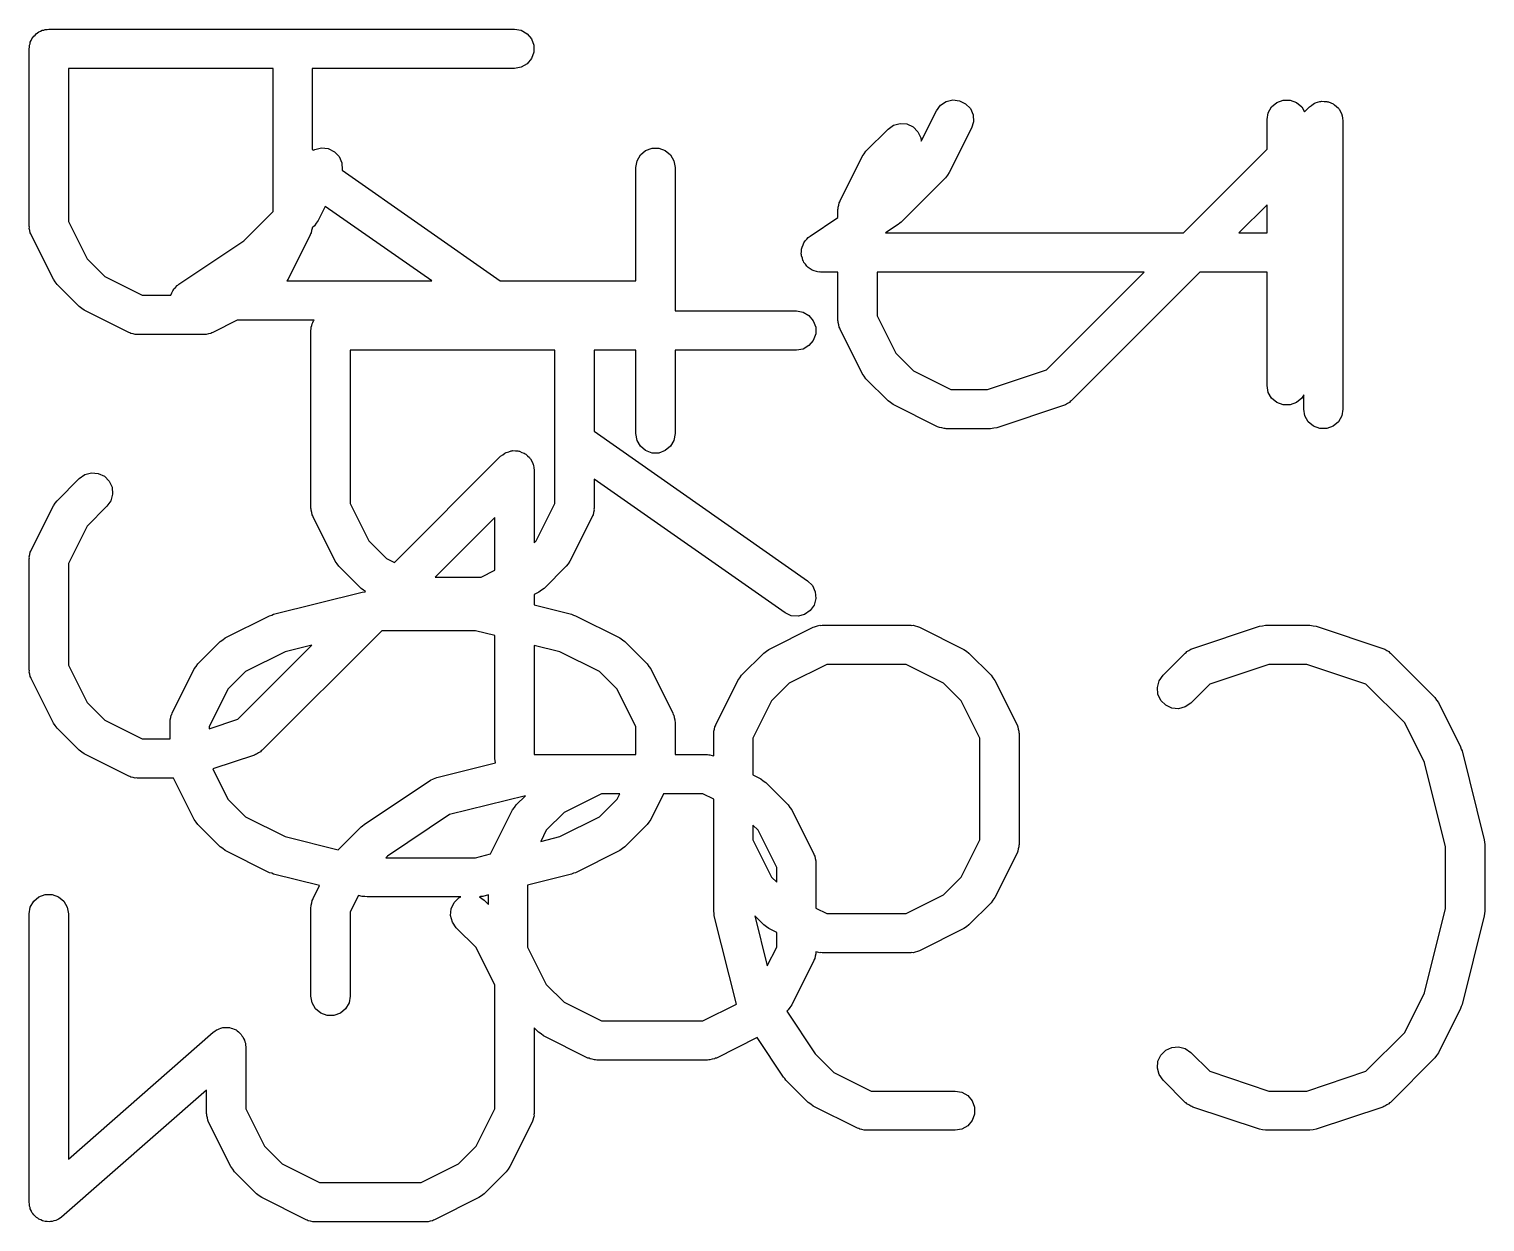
# Model space of a CAD drawing. Extents: x 7.9 to 72.3, y -91 to -26.2.
# Drawn here: x 37.82 to 41.591, y -47.961 to -44.871 of the extents above; entities that cross this region are included whole.
import ezdxf

# ---------------------------------------------------------------- set-up
doc = ezdxf.new("R2010")
doc.units = 0
doc.header["$MEASUREMENT"] = 0
doc.layers.add('BLACK', color=7, linetype='CONTINUOUS')

msp = doc.modelspace()

# ---------------------------------------------------------------- linework, layer by layer
at = {"layer": 'Black'}
for p, q in [((37.8581, -44.8738), (37.8622, -44.8722)), ((37.8622, -44.8722), (37.8667, -44.8722)), ((37.8667, -44.8722), (37.871, -44.8715)), ((37.871, -44.8715), (39.0775, -44.8715)), ((39.0775, -44.8715), (39.0949, -44.8745)), ((37.821, -44.9134), (37.8225, -44.9093)), ((37.8225, -44.9093), (37.8233, -44.9049)), ((37.8233, -44.9049), (37.8255, -44.901)), ((37.8255, -44.901), (37.8271, -44.8969)), ((37.8271, -44.8969), (37.8299, -44.8935)), ((37.8299, -44.8935), (37.8321, -44.8896)), ((37.8321, -44.8896), (37.8355, -44.8868)), ((37.8355, -44.8868), (37.8384, -44.8833)), ((37.8384, -44.8833), (37.8422, -44.8811)), ((37.8422, -44.8811), (37.8456, -44.8783)), ((37.8456, -44.8783), (37.8498, -44.8767)), ((37.8498, -44.8767), (37.8537, -44.8745)), ((37.8537, -44.8745), (37.8581, -44.8738)), ((39.0949, -44.8745), (39.1102, -44.8833)), ((39.1102, -44.8833), (39.1215, -44.8969)), ((39.1215, -44.8969), (39.1276, -44.9134)), ((37.8202, -44.9223), (37.821, -44.9179)), ((37.8202, -45.3819), (37.8202, -44.9223)), ((37.821, -44.9179), (37.821, -44.9134)), ((39.1215, -44.9477), (39.1102, -44.9612)), ((39.1276, -44.9311), (39.1215, -44.9477)), ((39.1276, -44.9134), (39.1276, -44.9311)), ((37.9218, -44.9731), (37.9218, -45.3699)), ((38.4522, -44.9731), (37.9218, -44.9731)), ((38.4522, -45.344), (38.4522, -44.9731)), ((39.0775, -44.9731), (38.5538, -44.9731)), ((38.5538, -44.9731), (38.5538, -45.1831)), ((39.0949, -44.97), (39.0775, -44.9731)), ((39.1102, -44.9612), (39.0949, -44.97)), ((40.1808, -45.0686), (40.1956, -45.0588)), ((40.1956, -45.0588), (40.2127, -45.0547)), ((40.2127, -45.0547), (40.2302, -45.0568)), ((40.2302, -45.0568), (40.246, -45.0647)), ((41.0521, -45.0615), (41.0687, -45.0554)), ((41.0687, -45.0554), (41.0864, -45.0554)), ((41.0864, -45.0554), (41.1029, -45.0615)), ((41.1575, -45.0611), (41.1637, -45.0588)), ((41.1637, -45.0588), (41.166, -45.0588)), ((41.166, -45.0588), (41.1681, -45.0583)), ((41.1681, -45.0583), (41.1747, -45.0588)), ((41.1747, -45.0588), (41.1814, -45.0588)), ((41.1814, -45.0588), (41.1835, -45.0596)), ((41.1835, -45.0596), (41.1857, -45.0598)), ((41.1857, -45.0598), (41.1917, -45.0626)), ((40.1308, -45.1618), (40.1703, -45.0827)), ((40.1703, -45.0827), (40.1808, -45.0686)), ((40.246, -45.0647), (40.2582, -45.0775)), ((40.2582, -45.0775), (40.2652, -45.0936)), ((40.2652, -45.0936), (40.2662, -45.1113)), ((41.0267, -45.1055), (41.0298, -45.0881)), ((41.0298, -45.0881), (41.0386, -45.0728)), ((41.0386, -45.0728), (41.0521, -45.0615)), ((41.1029, -45.0615), (41.1165, -45.0728)), ((41.1165, -45.0728), (41.1239, -45.0857)), ((41.1239, -45.0857), (41.1366, -45.0729)), ((41.1366, -45.0729), (41.1421, -45.0691)), ((41.1421, -45.0691), (41.1471, -45.0649)), ((41.1471, -45.0649), (41.1492, -45.0641)), ((41.1492, -45.0641), (41.1511, -45.0628)), ((41.1511, -45.0628), (41.1575, -45.0611)), ((41.1917, -45.0626), (41.1979, -45.0649)), ((41.1979, -45.0649), (41.1997, -45.0663)), ((41.1997, -45.0663), (41.2017, -45.0672)), ((41.2017, -45.0672), (41.2064, -45.0719)), ((41.2064, -45.0719), (41.2115, -45.0762)), ((41.2115, -45.0762), (41.2126, -45.0781)), ((41.2126, -45.0781), (41.2142, -45.0797)), ((41.2142, -45.0797), (41.217, -45.0857)), ((41.217, -45.0857), (41.2203, -45.0915)), ((41.2203, -45.0915), (41.2207, -45.0937)), ((41.2207, -45.0937), (41.2216, -45.0957)), ((41.2216, -45.0957), (41.2222, -45.1023)), ((39.9876, -45.1878), (40.045, -45.1304)), ((40.045, -45.1304), (40.0595, -45.1203)), ((40.0595, -45.1203), (40.0765, -45.1157)), ((40.0765, -45.1157), (40.0941, -45.1172)), ((40.0941, -45.1172), (40.1101, -45.1247)), ((40.1101, -45.1247), (40.1226, -45.1372)), ((40.2612, -45.1282), (40.2037, -45.2431)), ((40.2662, -45.1113), (40.2612, -45.1282)), ((41.0267, -45.1828), (41.0267, -45.1055)), ((41.2222, -45.1023), (41.2233, -45.1089)), ((41.2233, -45.1089), (41.2233, -45.8557)), ((40.1226, -45.1372), (40.13, -45.1532)), ((40.13, -45.1532), (40.1308, -45.1618)), ((38.5538, -45.1831), (38.5572, -45.1854)), ((38.5572, -45.1854), (38.5606, -45.1832)), ((38.5606, -45.1832), (38.5777, -45.1791)), ((38.5777, -45.1791), (38.5952, -45.1811)), ((38.5952, -45.1811), (38.611, -45.189)), ((38.611, -45.189), (38.6232, -45.2018)), ((38.6232, -45.2018), (38.6302, -45.218)), ((39.3948, -45.2124), (39.4036, -45.1972)), ((39.4036, -45.1972), (39.4171, -45.1858)), ((39.4171, -45.1858), (39.4337, -45.1798)), ((39.4337, -45.1798), (39.4514, -45.1798)), ((39.4514, -45.1798), (39.4679, -45.1858)), ((39.4679, -45.1858), (39.4815, -45.1972)), ((39.4815, -45.1972), (39.4903, -45.2124)), ((39.9206, -45.3159), (39.9781, -45.201)), ((39.9781, -45.201), (39.9829, -45.1945)), ((39.9829, -45.1945), (39.9876, -45.1878)), ((40.8102, -45.3994), (41.0267, -45.1828)), ((38.6302, -45.218), (38.6312, -45.2356)), ((38.6312, -45.2356), (38.6308, -45.237)), ((38.6308, -45.237), (39.0405, -45.5237)), ((39.3917, -45.2298), (39.3948, -45.2124)), ((39.3917, -45.5237), (39.3917, -45.2298)), ((39.4903, -45.2124), (39.4933, -45.2298)), ((39.4933, -45.2298), (39.4933, -45.6015)), ((40.1989, -45.2496), (40.1942, -45.2563)), ((40.2037, -45.2431), (40.1989, -45.2496)), ((40.1942, -45.2563), (40.0793, -45.3712)), ((39.9173, -45.3272), (39.9183, -45.3213)), ((39.9183, -45.3213), (39.9198, -45.3188)), ((39.9198, -45.3188), (39.9206, -45.3159)), ((38.376, -45.4201), (38.4522, -45.344)), ((38.5872, -45.3305), (38.5687, -45.3674)), ((38.8633, -45.5237), (38.5872, -45.3305)), ((39.8429, -45.4079), (39.9152, -45.3596)), ((39.9152, -45.3387), (39.9158, -45.3358)), ((39.9152, -45.3596), (39.9152, -45.3387)), ((39.9156, -45.3329), (39.9173, -45.3272)), ((39.9158, -45.3358), (39.9156, -45.3329)), ((41.0267, -45.3265), (40.9539, -45.3994)), ((41.0267, -45.3994), (41.0267, -45.3265)), ((37.8208, -45.3848), (37.8202, -45.3819)), ((37.8206, -45.3877), (37.8208, -45.3848)), ((37.8223, -45.3934), (37.8206, -45.3877)), ((37.8233, -45.3993), (37.8223, -45.3934)), ((37.8248, -45.4018), (37.8233, -45.3993)), ((37.9218, -45.3699), (37.9703, -45.4667)), ((38.5508, -45.3993), (38.5493, -45.4018)), ((38.5518, -45.3934), (38.5508, -45.3993)), ((38.5535, -45.3877), (38.5518, -45.3934)), ((38.5592, -45.3806), (38.5534, -45.3864)), ((38.5534, -45.3864), (38.5535, -45.3877)), ((38.5639, -45.374), (38.5592, -45.3806)), ((38.5687, -45.3674), (38.5639, -45.374)), ((40.0716, -45.3775), (40.0388, -45.3994)), ((40.0388, -45.3994), (40.8102, -45.3994)), ((40.0752, -45.3741), (40.0716, -45.3775)), ((40.0793, -45.3712), (40.0752, -45.3741)), ((40.9539, -45.3994), (41.0267, -45.3994)), ((37.8256, -45.4046), (37.8248, -45.4018)), ((37.8831, -45.5195), (37.8256, -45.4046)), ((38.2079, -45.5323), (38.376, -45.4201)), ((38.5485, -45.4046), (38.491, -45.5195)), ((38.5493, -45.4018), (38.5485, -45.4046)), ((39.822, -45.4387), (39.8223, -45.4359)), ((39.8223, -45.4359), (39.825, -45.4305)), ((39.825, -45.4305), (39.8271, -45.4248)), ((39.8271, -45.4248), (39.8289, -45.4226)), ((39.8289, -45.4226), (39.8301, -45.4201)), ((39.8301, -45.4201), (39.8345, -45.4159)), ((39.8345, -45.4159), (39.8384, -45.4113)), ((39.8384, -45.4113), (39.8408, -45.4098)), ((39.8408, -45.4098), (39.8429, -45.4079)), ((37.9703, -45.4667), (38.016, -45.5125)), ((39.8204, -45.4534), (39.821, -45.4474)), ((39.821, -45.4562), (39.8204, -45.4534)), ((39.821, -45.4413), (39.822, -45.4387)), ((39.821, -45.4474), (39.821, -45.4413)), ((39.821, -45.459), (39.821, -45.4562)), ((39.8231, -45.4647), (39.821, -45.459)), ((39.8245, -45.4706), (39.8231, -45.4647)), ((39.8261, -45.4729), (39.8245, -45.4706)), ((39.8271, -45.4756), (39.8261, -45.4729)), ((39.831, -45.4802), (39.8271, -45.4756)), ((38.016, -45.5125), (38.1128, -45.5609)), ((39.8343, -45.4853), (39.831, -45.4802)), ((39.8366, -45.4869), (39.8343, -45.4853)), ((39.8384, -45.4891), (39.8366, -45.4869)), ((39.8436, -45.4921), (39.8384, -45.4891)), ((39.8485, -45.4957), (39.8436, -45.4921)), ((39.8512, -45.4965), (39.8485, -45.4957)), ((39.8537, -45.4979), (39.8512, -45.4965)), ((39.8596, -45.499), (39.8537, -45.4979)), ((39.8655, -45.5007), (39.8596, -45.499)), ((39.8683, -45.5005), (39.8655, -45.5007)), ((39.871, -45.501), (39.8683, -45.5005)), ((39.9152, -45.501), (39.871, -45.501)), ((39.9152, -45.6259), (39.9152, -45.501)), ((40.0168, -45.501), (40.0168, -45.6139)), ((40.7086, -45.501), (40.0168, -45.501)), ((40.4557, -45.7539), (40.7086, -45.501)), ((40.8523, -45.501), (40.519, -45.8342)), ((41.0267, -45.501), (40.8523, -45.501)), ((41.0267, -45.7949), (41.0267, -45.501)), ((37.8879, -45.526), (37.8831, -45.5195)), ((37.8926, -45.5327), (37.8879, -45.526)), ((37.95, -45.5902), (37.8926, -45.5327)), ((38.19, -45.5548), (38.1921, -45.5491)), ((38.1921, -45.5491), (38.1939, -45.547)), ((38.1939, -45.547), (38.1951, -45.5444)), ((38.1951, -45.5444), (38.1995, -45.5403)), ((38.1995, -45.5403), (38.2034, -45.5356)), ((38.2034, -45.5356), (38.2058, -45.5342)), ((38.2058, -45.5342), (38.2079, -45.5323)), ((38.491, -45.5195), (38.4879, -45.5237)), ((38.4879, -45.5237), (38.8633, -45.5237)), ((39.0405, -45.5237), (39.3917, -45.5237)), ((38.1128, -45.5609), (38.1872, -45.5609)), ((38.1872, -45.5609), (38.1873, -45.5603)), ((38.1873, -45.5603), (38.19, -45.5548)), ((37.9567, -45.5948), (37.95, -45.5902)), ((37.9632, -45.5997), (37.9567, -45.5948)), ((38.0781, -45.6571), (37.9632, -45.5997)), ((38.3595, -45.6253), (38.2959, -45.6571)), ((38.5583, -45.6253), (38.3595, -45.6253)), ((38.5571, -45.6269), (38.5583, -45.6253)), ((39.4933, -45.6015), (39.8075, -45.6015)), ((39.8075, -45.6015), (39.8249, -45.6045)), ((39.8249, -45.6045), (39.8402, -45.6133)), ((39.8402, -45.6133), (39.8515, -45.6269)), ((39.9158, -45.6288), (39.9152, -45.6259)), ((40.0168, -45.6139), (40.0652, -45.7107)), ((38.0809, -45.658), (38.0781, -45.6571)), ((38.0835, -45.6594), (38.0809, -45.658)), ((38.0893, -45.6605), (38.0835, -45.6594)), ((38.095, -45.6622), (38.0893, -45.6605)), ((38.098, -45.662), (38.095, -45.6622)), ((38.1009, -45.6625), (38.098, -45.662)), ((38.2732, -45.6625), (38.1009, -45.6625)), ((38.2761, -45.662), (38.2732, -45.6625)), ((38.279, -45.6622), (38.2761, -45.662)), ((38.2847, -45.6605), (38.279, -45.6622)), ((38.2906, -45.6594), (38.2847, -45.6605)), ((38.2931, -45.658), (38.2906, -45.6594)), ((38.2959, -45.6571), (38.2931, -45.658)), ((38.5502, -45.6523), (38.551, -45.6479)), ((38.5502, -46.1119), (38.5502, -45.6523)), ((38.551, -45.6434), (38.5525, -45.6393)), ((38.551, -45.6479), (38.551, -45.6434)), ((38.5525, -45.6393), (38.5533, -45.6349)), ((38.5533, -45.6349), (38.5555, -45.631)), ((38.5555, -45.631), (38.5571, -45.6269)), ((39.8515, -45.6269), (39.8576, -45.6434)), ((39.8576, -45.6611), (39.8515, -45.6777)), ((39.8576, -45.6434), (39.8576, -45.6611)), ((39.9156, -45.6317), (39.9158, -45.6288)), ((39.9173, -45.6374), (39.9156, -45.6317)), ((39.9183, -45.6433), (39.9173, -45.6374)), ((39.9198, -45.6458), (39.9183, -45.6433)), ((39.9206, -45.6486), (39.9198, -45.6458)), ((39.9781, -45.7636), (39.9206, -45.6486)), ((39.8249, -45.7), (39.8075, -45.7031)), ((39.8402, -45.6912), (39.8249, -45.7)), ((39.8515, -45.6777), (39.8402, -45.6912)), ((38.6518, -45.7031), (38.6518, -46.0999)), ((39.1822, -45.7031), (38.6518, -45.7031)), ((39.1822, -46.0999), (39.1822, -45.7031)), ((39.3917, -45.7031), (39.2838, -45.7031)), ((39.2838, -45.7031), (39.2838, -45.9131)), ((39.3917, -45.9192), (39.3917, -45.7031)), ((39.8075, -45.7031), (39.4933, -45.7031)), ((39.4933, -45.7031), (39.4933, -45.9192)), ((40.0652, -45.7107), (40.111, -45.7565)), ((39.9829, -45.7701), (39.9781, -45.7636)), ((39.9876, -45.7768), (39.9829, -45.7701)), ((40.045, -45.8342), (39.9876, -45.7768)), ((40.111, -45.7565), (40.2078, -45.8049)), ((40.3025, -45.8049), (40.4557, -45.7539)), ((40.2078, -45.8049), (40.3025, -45.8049)), ((41.0298, -45.8123), (41.0267, -45.7949)), ((41.0386, -45.8275), (41.0298, -45.8123)), ((40.0517, -45.8389), (40.045, -45.8342)), ((40.0582, -45.8437), (40.0517, -45.8389)), ((40.1731, -45.9012), (40.0582, -45.8437)), ((40.4992, -45.8465), (40.3268, -45.9039)), ((40.5018, -45.8451), (40.4992, -45.8465)), ((40.5046, -45.8443), (40.5018, -45.8451)), ((40.5095, -45.8409), (40.5046, -45.8443)), ((40.5147, -45.8381), (40.5095, -45.8409)), ((40.5166, -45.8359), (40.5147, -45.8381)), ((40.519, -45.8342), (40.5166, -45.8359)), ((41.0521, -45.8389), (41.0386, -45.8275)), ((41.0687, -45.8449), (41.0521, -45.8389)), ((41.0864, -45.8449), (41.0687, -45.8449)), ((41.1029, -45.8389), (41.0864, -45.8449)), ((41.1165, -45.8275), (41.1029, -45.8389)), ((41.1217, -45.8184), (41.1165, -45.8275)), ((41.1217, -45.8557), (41.1217, -45.8184)), ((41.1248, -45.8731), (41.1217, -45.8557)), ((41.1336, -45.8884), (41.1248, -45.8731)), ((41.1471, -45.8997), (41.1336, -45.8884)), ((41.2115, -45.8884), (41.1979, -45.8997)), ((41.2203, -45.8731), (41.2115, -45.8884)), ((41.2233, -45.8557), (41.2203, -45.8731)), ((39.2838, -45.9131), (39.8367, -46.3001)), ((39.3948, -45.9366), (39.3917, -45.9192)), ((39.4933, -45.9192), (39.4903, -45.9366)), ((40.1759, -45.902), (40.1731, -45.9012)), ((40.1785, -45.9035), (40.1759, -45.902)), ((40.1843, -45.9045), (40.1785, -45.9035)), ((40.19, -45.9062), (40.1843, -45.9045)), ((40.193, -45.906), (40.19, -45.9062)), ((40.1959, -45.9065), (40.193, -45.906)), ((40.3108, -45.9065), (40.1959, -45.9065)), ((40.3188, -45.9051), (40.3108, -45.9065)), ((40.3268, -45.9039), (40.3188, -45.9051)), ((41.1637, -45.9058), (41.1471, -45.8997)), ((41.1814, -45.9058), (41.1637, -45.9058)), ((41.1979, -45.8997), (41.1814, -45.9058)), ((39.0625, -45.9661), (39.0687, -45.9638)), ((39.0687, -45.9638), (39.071, -45.9638)), ((39.071, -45.9638), (39.0731, -45.9632)), ((39.0731, -45.9632), (39.0797, -45.9638)), ((39.0797, -45.9638), (39.0864, -45.9638)), ((39.0864, -45.9638), (39.0885, -45.9646)), ((39.0885, -45.9646), (39.0907, -45.9648)), ((39.0907, -45.9648), (39.0967, -45.9676)), ((39.4036, -45.9519), (39.3948, -45.9366)), ((39.4171, -45.9632), (39.4036, -45.9519)), ((39.4337, -45.9693), (39.4171, -45.9632)), ((39.4679, -45.9632), (39.4514, -45.9693)), ((39.4815, -45.9519), (39.4679, -45.9632)), ((39.4903, -45.9366), (39.4815, -45.9519)), ((38.7667, -46.2528), (39.0416, -45.9779)), ((39.0416, -45.9779), (39.0471, -45.9741)), ((39.0471, -45.9741), (39.0521, -45.9699)), ((39.0521, -45.9699), (39.0542, -45.9691)), ((39.0542, -45.9691), (39.0561, -45.9678)), ((39.0561, -45.9678), (39.0625, -45.9661)), ((39.0967, -45.9676), (39.1029, -45.9699)), ((39.1029, -45.9699), (39.1047, -45.9713)), ((39.1047, -45.9713), (39.1067, -45.9722)), ((39.1067, -45.9722), (39.1114, -45.9769)), ((39.1114, -45.9769), (39.1165, -45.9812)), ((39.1165, -45.9812), (39.1176, -45.9831)), ((39.1176, -45.9831), (39.1192, -45.9847)), ((39.1192, -45.9847), (39.122, -45.9907)), ((39.122, -45.9907), (39.1253, -45.9965)), ((39.1253, -45.9965), (39.1257, -45.9987)), ((39.1257, -45.9987), (39.1266, -46.0007)), ((39.1266, -46.0007), (39.1272, -46.0073)), ((39.4514, -45.9693), (39.4337, -45.9693)), ((37.8926, -46.0928), (37.95, -46.0354)), ((37.95, -46.0354), (37.9645, -46.0253)), ((37.9645, -46.0253), (37.9815, -46.0207)), ((37.9815, -46.0207), (37.9991, -46.0222)), ((37.9991, -46.0222), (38.0151, -46.0297)), ((38.0151, -46.0297), (38.0276, -46.0422)), ((39.1272, -46.0073), (39.1283, -46.0139)), ((39.1283, -46.0139), (39.1283, -46.2022)), ((39.7784, -46.3833), (39.2838, -46.0371)), ((39.2838, -46.0371), (39.2838, -46.1119)), ((38.0276, -46.0422), (38.035, -46.0582)), ((38.0366, -46.0757), (38.032, -46.0928)), ((38.035, -46.0582), (38.0366, -46.0757)), ((37.8256, -46.2209), (37.8831, -46.106)), ((37.8831, -46.106), (37.8879, -46.0995)), ((37.8879, -46.0995), (37.8926, -46.0928)), ((38.0219, -46.1072), (37.9703, -46.1589)), ((38.032, -46.0928), (38.0219, -46.1072)), ((38.5508, -46.1148), (38.5502, -46.1119)), ((38.5506, -46.1177), (38.5508, -46.1148)), ((38.6518, -46.0999), (38.7003, -46.1967)), ((39.1338, -46.1967), (39.1822, -46.0999)), ((39.2838, -46.1119), (39.2833, -46.1148)), ((39.2833, -46.1148), (39.2835, -46.1177)), ((38.5523, -46.1234), (38.5506, -46.1177)), ((38.5533, -46.1293), (38.5523, -46.1234)), ((38.5548, -46.1318), (38.5533, -46.1293)), ((38.5556, -46.1346), (38.5548, -46.1318)), ((38.6131, -46.2495), (38.5556, -46.1346)), ((39.0267, -46.1365), (38.8724, -46.2909)), ((39.0267, -46.2731), (39.0267, -46.1365)), ((39.2785, -46.1346), (39.221, -46.2495)), ((39.2793, -46.1318), (39.2785, -46.1346)), ((39.2808, -46.1293), (39.2793, -46.1318)), ((39.2818, -46.1234), (39.2808, -46.1293)), ((39.2835, -46.1177), (39.2818, -46.1234)), ((37.9703, -46.1589), (37.9218, -46.2557)), ((37.8223, -46.2322), (37.8233, -46.2263)), ((37.8233, -46.2263), (37.8248, -46.2238)), ((37.8248, -46.2238), (37.8256, -46.2209)), ((38.7003, -46.1967), (38.746, -46.2425)), ((39.1283, -46.2022), (39.1338, -46.1967)), ((37.8202, -46.2437), (37.8208, -46.2408)), ((37.8202, -46.5309), (37.8202, -46.2437)), ((37.8206, -46.2379), (37.8223, -46.2322)), ((37.8208, -46.2408), (37.8206, -46.2379)), ((37.9218, -46.2557), (37.9218, -46.5189)), ((38.6179, -46.256), (38.6131, -46.2495)), ((38.6226, -46.2627), (38.6179, -46.256)), ((38.68, -46.3202), (38.6226, -46.2627)), ((38.746, -46.2425), (38.7667, -46.2528)), ((39.2115, -46.2627), (39.154, -46.3202)), ((39.2162, -46.256), (39.2115, -46.2627)), ((39.221, -46.2495), (39.2162, -46.256)), ((38.8724, -46.2909), (38.9912, -46.2909)), ((38.9912, -46.2909), (39.0267, -46.2731)), ((39.8367, -46.3001), (39.8492, -46.3125)), ((38.4535, -46.387), (38.6833, -46.3296)), ((38.6867, -46.3248), (38.68, -46.3202)), ((38.6833, -46.3296), (38.6895, -46.3291)), ((38.6913, -46.3282), (38.6867, -46.3248)), ((38.6895, -46.3291), (38.6906, -46.3289)), ((38.6906, -46.3289), (38.6913, -46.3282)), ((39.1408, -46.3297), (39.1283, -46.3359)), ((39.1283, -46.3359), (39.1283, -46.3628)), ((39.1474, -46.3248), (39.1408, -46.3297)), ((39.154, -46.3202), (39.1474, -46.3248)), ((39.8492, -46.3125), (39.8566, -46.3285)), ((39.8566, -46.3285), (39.8582, -46.3461)), ((39.1283, -46.3628), (39.2251, -46.387)), ((39.8435, -46.3776), (39.829, -46.3877)), ((39.8536, -46.3632), (39.8435, -46.3776)), ((39.8582, -46.3461), (39.8536, -46.3632)), ((38.3282, -46.4483), (38.4431, -46.3909)), ((38.4431, -46.3909), (38.4485, -46.3893)), ((38.4485, -46.3893), (38.4535, -46.387)), ((39.2251, -46.387), (39.2301, -46.3893)), ((39.2301, -46.3893), (39.2355, -46.3909)), ((39.2355, -46.3909), (39.3504, -46.4483)), ((39.7944, -46.3908), (39.7784, -46.3833)), ((39.812, -46.3923), (39.7944, -46.3908)), ((39.829, -46.3877), (39.812, -46.3923)), ((39.8542, -46.4198), (39.8567, -46.4183)), ((39.8567, -46.4183), (39.8626, -46.4173)), ((39.8626, -46.4173), (39.8683, -46.4156)), ((39.8683, -46.4156), (39.8712, -46.4158)), ((39.8712, -46.4158), (39.8741, -46.4152)), ((39.8741, -46.4152), (40.1039, -46.4152)), ((40.1039, -46.4152), (40.1068, -46.4158)), ((40.1068, -46.4158), (40.1097, -46.4156)), ((40.1097, -46.4156), (40.1154, -46.4173)), ((40.1154, -46.4173), (40.1213, -46.4183)), ((40.1213, -46.4183), (40.1238, -46.4198)), ((40.8347, -46.4753), (41.0071, -46.4179)), ((41.0071, -46.4179), (41.0151, -46.4167)), ((41.0151, -46.4167), (41.0231, -46.4152)), ((41.0231, -46.4152), (41.138, -46.4152)), ((41.138, -46.4152), (41.146, -46.4167)), ((41.146, -46.4167), (41.1541, -46.4179)), ((41.1541, -46.4179), (41.3264, -46.4753)), ((38.315, -46.4578), (38.3217, -46.4532)), ((38.3217, -46.4532), (38.3282, -46.4483)), ((38.7336, -46.4297), (38.424, -46.7392)), ((38.9767, -46.4297), (38.7336, -46.4297)), ((39.0267, -46.4422), (38.9767, -46.4297)), ((39.0267, -46.7607), (39.0267, -46.4422)), ((39.3504, -46.4483), (39.3569, -46.4532)), ((39.3569, -46.4532), (39.3636, -46.4578)), ((39.7364, -46.4781), (39.8514, -46.4206)), ((39.8514, -46.4206), (39.8542, -46.4198)), ((40.1238, -46.4198), (40.1266, -46.4206)), ((40.1266, -46.4206), (40.2415, -46.4781)), ((38.2576, -46.5153), (38.315, -46.4578)), ((38.3607, -46.6589), (38.5526, -46.467)), ((38.4836, -46.4842), (38.381, -46.5355)), ((38.5526, -46.467), (38.4836, -46.4842)), ((39.195, -46.4842), (39.1283, -46.4676)), ((39.1283, -46.4676), (39.1283, -46.7505)), ((39.2976, -46.5355), (39.195, -46.4842)), ((39.3636, -46.4578), (39.421, -46.5153)), ((39.6658, -46.545), (39.7232, -46.4876)), ((39.7232, -46.4876), (39.7299, -46.4829)), ((39.7299, -46.4829), (39.7364, -46.4781)), ((40.2415, -46.4781), (40.248, -46.4829)), ((40.248, -46.4829), (40.2547, -46.4876)), ((40.2547, -46.4876), (40.3122, -46.545)), ((40.7574, -46.545), (40.8148, -46.4876)), ((40.8148, -46.4876), (40.8172, -46.4859)), ((40.8172, -46.4859), (40.8192, -46.4837)), ((40.8192, -46.4837), (40.8244, -46.4809)), ((40.8244, -46.4809), (40.8293, -46.4775)), ((40.8293, -46.4775), (40.8321, -46.4767)), ((40.8321, -46.4767), (40.8347, -46.4753)), ((41.3264, -46.4753), (41.329, -46.4767)), ((41.329, -46.4767), (41.3318, -46.4775)), ((41.3318, -46.4775), (41.3367, -46.4809)), ((41.3367, -46.4809), (41.342, -46.4837)), ((41.342, -46.4837), (41.3439, -46.4859)), ((41.3439, -46.4859), (41.3463, -46.4876)), ((41.3463, -46.4876), (41.4612, -46.6025)), ((37.8208, -46.5338), (37.8202, -46.5309)), ((37.9218, -46.5189), (37.9703, -46.6157)), ((38.1906, -46.6434), (38.2481, -46.5285)), ((38.2481, -46.5285), (38.2529, -46.522)), ((38.2529, -46.522), (38.2576, -46.5153)), ((39.421, -46.5153), (39.4257, -46.522)), ((39.4257, -46.522), (39.4305, -46.5285)), ((39.4305, -46.5285), (39.488, -46.6434)), ((39.8861, -46.5168), (39.7893, -46.5652)), ((40.0919, -46.5168), (39.8861, -46.5168)), ((40.1887, -46.5653), (40.0919, -46.5168)), ((41.0314, -46.5168), (40.8782, -46.5679)), ((41.1298, -46.5168), (41.0314, -46.5168)), ((41.2829, -46.5679), (41.1298, -46.5168)), ((37.8206, -46.5367), (37.8208, -46.5338)), ((37.8223, -46.5424), (37.8206, -46.5367)), ((37.8233, -46.5483), (37.8223, -46.5424)), ((37.8248, -46.5508), (37.8233, -46.5483)), ((37.8256, -46.5536), (37.8248, -46.5508)), ((37.8831, -46.6686), (37.8256, -46.5536)), ((38.381, -46.5355), (38.3352, -46.5813)), ((39.3433, -46.5813), (39.2976, -46.5355)), ((39.5988, -46.6731), (39.6563, -46.5582)), ((39.6563, -46.5582), (39.6611, -46.5517)), ((39.6611, -46.5517), (39.6658, -46.545)), ((39.7893, -46.5652), (39.7435, -46.611)), ((40.2345, -46.611), (40.1887, -46.5653)), ((40.3122, -46.545), (40.3168, -46.5517)), ((40.3168, -46.5517), (40.3217, -46.5582)), ((40.3217, -46.5582), (40.3791, -46.6731)), ((40.7427, -46.5765), (40.7473, -46.5595)), ((40.7473, -46.5595), (40.7574, -46.545)), ((40.8782, -46.5679), (40.8292, -46.6169)), ((41.3835, -46.6685), (41.2829, -46.5679)), ((38.3352, -46.5813), (38.2868, -46.6781)), ((39.3917, -46.6781), (39.3433, -46.5813)), ((40.7442, -46.5941), (40.7427, -46.5765)), ((40.7517, -46.6101), (40.7442, -46.5941)), ((41.4612, -46.6025), (41.4659, -46.6092)), ((37.9703, -46.6157), (38.016, -46.6615)), ((38.1898, -46.6462), (38.1906, -46.6434)), ((39.488, -46.6434), (39.4888, -46.6462)), ((39.7435, -46.611), (39.6951, -46.7078)), ((40.2829, -46.7078), (40.2345, -46.611)), ((40.7642, -46.6226), (40.7517, -46.6101)), ((40.7802, -46.63), (40.7642, -46.6226)), ((40.7977, -46.6316), (40.7802, -46.63)), ((40.8148, -46.627), (40.7977, -46.6316)), ((40.8292, -46.6169), (40.8148, -46.627)), ((41.4659, -46.6092), (41.4707, -46.6157)), ((41.4707, -46.6157), (41.5282, -46.7306)), ((37.8879, -46.6751), (37.8831, -46.6686)), ((37.8926, -46.6818), (37.8879, -46.6751)), ((37.95, -46.7392), (37.8926, -46.6818)), ((38.016, -46.6615), (38.1128, -46.7099)), ((38.1852, -46.6661), (38.1858, -46.6632)), ((38.1852, -46.7099), (38.1852, -46.6661)), ((38.1856, -46.6603), (38.1873, -46.6546)), ((38.1858, -46.6632), (38.1856, -46.6603)), ((38.1873, -46.6546), (38.1883, -46.6487)), ((38.1883, -46.6487), (38.1898, -46.6462)), ((38.2868, -46.6835), (38.3607, -46.6589)), ((38.2868, -46.6781), (38.2868, -46.6835)), ((39.3917, -46.7505), (39.3917, -46.6781)), ((39.4888, -46.6462), (39.4903, -46.6487)), ((39.4903, -46.6487), (39.4913, -46.6546)), ((39.4913, -46.6546), (39.493, -46.6603)), ((39.493, -46.6603), (39.4928, -46.6632)), ((39.4928, -46.6632), (39.4933, -46.6661)), ((39.4933, -46.6661), (39.4933, -46.7505)), ((39.5955, -46.6843), (39.5965, -46.6785)), ((39.5965, -46.6785), (39.598, -46.6759)), ((39.598, -46.6759), (39.5988, -46.6731)), ((40.3791, -46.6731), (40.38, -46.6759)), ((40.38, -46.6759), (40.3814, -46.6785)), ((40.3814, -46.6785), (40.3825, -46.6843)), ((41.4348, -46.771), (41.3835, -46.6685)), ((38.1128, -46.7099), (38.1852, -46.7099)), ((39.5935, -46.6959), (39.594, -46.693)), ((39.5935, -46.7533), (39.5935, -46.6959)), ((39.5938, -46.69), (39.5955, -46.6843)), ((39.594, -46.693), (39.5938, -46.69)), ((39.6951, -46.7078), (39.6951, -46.8032)), ((40.2829, -46.9711), (40.2829, -46.7078)), ((40.3825, -46.6843), (40.3842, -46.69)), ((40.3842, -46.69), (40.384, -46.693)), ((40.384, -46.693), (40.3845, -46.6959)), ((40.3845, -46.6959), (40.3845, -46.9831)), ((37.9567, -46.7439), (37.95, -46.7392)), ((37.9632, -46.7487), (37.9567, -46.7439)), ((38.0781, -46.8062), (37.9632, -46.7487)), ((38.4042, -46.7515), (38.2961, -46.7875)), ((38.4068, -46.7501), (38.4042, -46.7515)), ((38.4096, -46.7493), (38.4068, -46.7501)), ((38.4145, -46.7459), (38.4096, -46.7493)), ((38.4197, -46.7431), (38.4145, -46.7459)), ((38.4216, -46.7409), (38.4197, -46.7431)), ((38.424, -46.7392), (38.4216, -46.7409)), ((39.1283, -46.7505), (39.3917, -46.7505)), ((39.4933, -46.7505), (39.5777, -46.7505)), ((39.5777, -46.7505), (39.5806, -46.751)), ((39.5806, -46.751), (39.5835, -46.7508)), ((39.5835, -46.7508), (39.5893, -46.7525)), ((39.5893, -46.7525), (39.5935, -46.7533)), ((41.5282, -46.7306), (41.5298, -46.7359)), ((41.5298, -46.7359), (41.532, -46.741)), ((41.532, -46.741), (41.5895, -46.9708)), ((38.2961, -46.7875), (38.3353, -46.8658)), ((38.876, -46.8095), (39.0286, -46.7713)), ((39.0286, -46.7713), (39.0267, -46.7607)), ((41.4894, -46.9894), (41.4348, -46.771)), ((38.0809, -46.807), (38.0781, -46.8062)), ((38.0835, -46.8085), (38.0809, -46.807)), ((38.0893, -46.8095), (38.0835, -46.8085)), ((38.095, -46.8112), (38.0893, -46.8095)), ((38.098, -46.811), (38.095, -46.8112)), ((38.1009, -46.8115), (38.098, -46.811)), ((38.1945, -46.8115), (38.1009, -46.8115)), ((38.2481, -46.9186), (38.1945, -46.8115)), ((38.6878, -46.9314), (38.8601, -46.8165)), ((38.8601, -46.8165), (38.868, -46.813)), ((38.868, -46.813), (38.876, -46.8095)), ((39.6951, -46.8032), (39.7154, -46.8133)), ((39.7154, -46.8133), (39.7219, -46.8182)), ((39.7219, -46.8182), (39.7286, -46.8228)), ((39.7286, -46.8228), (39.786, -46.8803)), ((38.3353, -46.8658), (38.381, -46.9116)), ((39.1057, -46.8568), (38.9092, -46.9059)), ((39.0822, -46.8803), (39.1057, -46.8568)), ((39.3025, -46.8521), (39.2057, -46.9005)), ((39.2976, -46.9116), (39.3433, -46.8658)), ((39.3502, -46.8521), (39.3025, -46.8521)), ((39.3433, -46.8658), (39.3502, -46.8521)), ((39.4638, -46.8521), (39.4305, -46.9186)), ((39.5657, -46.8521), (39.4638, -46.8521)), ((39.5935, -46.866), (39.5657, -46.8521)), ((39.5935, -47.1555), (39.5935, -46.866)), ((38.9092, -46.9059), (38.7483, -47.0131)), ((39.0155, -47.0078), (39.0727, -46.8935)), ((39.0727, -46.8935), (39.0775, -46.887)), ((39.0775, -46.887), (39.0822, -46.8803)), ((39.2057, -46.9005), (39.1599, -46.9463)), ((39.786, -46.8803), (39.7907, -46.887)), ((39.7907, -46.887), (39.7955, -46.8935)), ((39.7955, -46.8935), (39.853, -47.0084)), ((38.2529, -46.9252), (38.2481, -46.9186)), ((38.2576, -46.9318), (38.2529, -46.9252)), ((38.315, -46.9893), (38.2576, -46.9318)), ((38.381, -46.9116), (38.4836, -46.9629)), ((38.6226, -46.9952), (38.68, -46.9377)), ((38.68, -46.9377), (38.6841, -46.9349)), ((38.6841, -46.9349), (38.6878, -46.9314)), ((39.1599, -46.9463), (39.1454, -46.9753)), ((39.195, -46.9629), (39.2976, -46.9116)), ((39.421, -46.9318), (39.3636, -46.9893)), ((39.4257, -46.9252), (39.421, -46.9318)), ((39.4305, -46.9186), (39.4257, -46.9252)), ((39.7083, -46.9463), (39.6951, -46.933)), ((39.6951, -46.933), (39.6951, -46.9711)), ((39.7567, -47.0431), (39.7083, -46.9463)), ((38.4836, -46.9629), (38.6211, -46.9973)), ((39.1454, -46.9753), (39.195, -46.9629)), ((39.6951, -46.9711), (39.7435, -47.0679)), ((40.2345, -47.0679), (40.2829, -46.9711)), ((40.3845, -46.9831), (40.384, -46.986)), ((41.5895, -46.9708), (41.5899, -46.977)), ((41.5899, -46.977), (41.591, -46.9831)), ((41.591, -46.9831), (41.591, -47.1555)), ((38.3217, -46.994), (38.315, -46.9893)), ((38.3282, -46.9988), (38.3217, -46.994)), ((38.4431, -47.0563), (38.3282, -46.9988)), ((38.6211, -46.9973), (38.6226, -46.9952)), ((38.7483, -47.0131), (38.744, -47.0175)), ((38.744, -47.0175), (38.9767, -47.0175)), ((38.9767, -47.0175), (39.0155, -47.0078)), ((39.3504, -46.9988), (39.2355, -47.0563)), ((39.3569, -46.994), (39.3504, -46.9988)), ((39.3636, -46.9893), (39.3569, -46.994)), ((39.853, -47.0084), (39.8538, -47.0112)), ((39.8538, -47.0112), (39.8553, -47.0137)), ((39.8553, -47.0137), (39.8563, -47.0196)), ((39.8563, -47.0196), (39.858, -47.0253)), ((40.3791, -47.0058), (40.3217, -47.1207)), ((40.38, -47.003), (40.3791, -47.0058)), ((40.3814, -47.0005), (40.38, -47.003)), ((40.3825, -46.9946), (40.3814, -47.0005)), ((40.3842, -46.9889), (40.3825, -46.9946)), ((40.384, -46.986), (40.3842, -46.9889)), ((41.4894, -47.1492), (41.4894, -46.9894)), ((38.4485, -47.0579), (38.4431, -47.0563)), ((38.4535, -47.0601), (38.4485, -47.0579)), ((39.2301, -47.0579), (39.2251, -47.0601)), ((39.2355, -47.0563), (39.2301, -47.0579)), ((39.7567, -47.0812), (39.7567, -47.0431)), ((39.858, -47.0253), (39.8578, -47.0282)), ((39.8578, -47.0282), (39.8583, -47.0311)), ((39.8583, -47.0311), (39.8583, -47.1483)), ((38.5724, -47.0898), (38.4535, -47.0601)), ((38.5556, -47.1233), (38.5724, -47.0898)), ((39.2251, -47.0601), (39.1115, -47.0885)), ((39.1115, -47.0885), (39.1115, -47.2489)), ((39.7435, -47.0679), (39.7567, -47.0812)), ((40.1887, -47.1137), (40.2345, -47.0679)), ((37.8233, -47.1455), (37.8321, -47.1303)), ((37.8321, -47.1303), (37.8456, -47.1189)), ((37.8456, -47.1189), (37.8622, -47.1129)), ((37.8622, -47.1129), (37.8799, -47.1129)), ((37.8799, -47.1129), (37.8964, -47.1189)), ((37.8964, -47.1189), (37.91, -47.1303)), ((37.91, -47.1303), (37.9188, -47.1455)), ((38.5506, -47.1402), (38.5523, -47.1345)), ((38.5523, -47.1345), (38.5533, -47.1286)), ((38.5533, -47.1286), (38.5548, -47.1261)), ((38.5548, -47.1261), (38.5556, -47.1233)), ((38.6733, -47.1151), (38.6518, -47.158)), ((38.6833, -47.1176), (38.6733, -47.1151)), ((38.6895, -47.118), (38.6833, -47.1176)), ((38.6957, -47.1191), (38.6895, -47.118)), ((38.9382, -47.1191), (38.6957, -47.1191)), ((38.9136, -47.1498), (38.921, -47.1338)), ((38.921, -47.1338), (38.9335, -47.1213)), ((38.9335, -47.1213), (38.9382, -47.1191)), ((38.9891, -47.118), (38.9864, -47.1185)), ((38.9864, -47.1185), (38.9986, -47.127)), ((38.9952, -47.1176), (38.9891, -47.118)), ((39.0099, -47.1139), (38.9952, -47.1176)), ((38.9986, -47.127), (39.0099, -47.1383)), ((39.0099, -47.1383), (39.0099, -47.1139)), ((40.0919, -47.1621), (40.1887, -47.1137)), ((40.3122, -47.1339), (40.2547, -47.1914)), ((40.3168, -47.1273), (40.3122, -47.1339)), ((40.3217, -47.1207), (40.3168, -47.1273)), ((37.8202, -47.1629), (37.8233, -47.1455)), ((37.8202, -47.9098), (37.8202, -47.1629)), ((37.9188, -47.1455), (37.9218, -47.1629)), ((37.9218, -47.1629), (37.9218, -47.7978)), ((38.5502, -47.146), (38.5508, -47.1431)), ((38.5502, -47.3758), (38.5502, -47.146)), ((38.5508, -47.1431), (38.5506, -47.1402)), ((38.6518, -47.158), (38.6518, -47.3758)), ((38.912, -47.1673), (38.9136, -47.1498)), ((38.9166, -47.1844), (38.912, -47.1673)), ((39.5945, -47.1616), (39.5935, -47.1555)), ((39.595, -47.1678), (39.5945, -47.1616)), ((39.6522, -47.3967), (39.595, -47.1678)), ((39.7232, -47.1914), (39.6997, -47.1679)), ((39.6997, -47.1679), (39.7322, -47.2979)), ((39.8583, -47.1483), (39.8861, -47.1621)), ((39.8861, -47.1621), (40.0919, -47.1621)), ((41.4348, -47.3676), (41.4894, -47.1492)), ((41.5895, -47.1678), (41.532, -47.3976)), ((41.5899, -47.1616), (41.5895, -47.1678)), ((41.591, -47.1555), (41.5899, -47.1616)), ((38.9267, -47.1988), (38.9166, -47.1844)), ((38.9783, -47.2504), (38.9267, -47.1988)), ((39.7299, -47.1961), (39.7232, -47.1914)), ((39.7364, -47.2009), (39.7299, -47.1961)), ((39.7567, -47.2111), (39.7364, -47.2009)), ((40.2415, -47.2009), (40.1266, -47.2584)), ((40.2481, -47.1961), (40.2415, -47.2009)), ((40.2547, -47.1914), (40.2481, -47.1961)), ((39.7567, -47.2489), (39.7567, -47.2111)), ((39.0267, -47.3473), (38.9783, -47.2504)), ((39.1115, -47.2489), (39.1599, -47.3457)), ((39.7322, -47.2979), (39.7567, -47.2489)), ((39.853, -47.2836), (39.7955, -47.3986)), ((39.8538, -47.2808), (39.853, -47.2836)), ((39.8553, -47.2783), (39.8538, -47.2808)), ((39.8563, -47.2724), (39.8553, -47.2783)), ((39.858, -47.2667), (39.8563, -47.2724)), ((39.8583, -47.261), (39.8578, -47.2638)), ((39.8578, -47.2638), (39.858, -47.2667)), ((39.8626, -47.2617), (39.8583, -47.261)), ((39.8683, -47.2634), (39.8626, -47.2617)), ((39.8712, -47.2632), (39.8683, -47.2634)), ((39.8741, -47.2637), (39.8712, -47.2632)), ((40.1039, -47.2637), (39.8741, -47.2637)), ((40.1068, -47.2632), (40.1039, -47.2637)), ((40.1097, -47.2634), (40.1068, -47.2632)), ((40.1154, -47.2617), (40.1097, -47.2634)), ((40.1213, -47.2607), (40.1154, -47.2617)), ((40.1238, -47.2592), (40.1213, -47.2607)), ((40.1266, -47.2584), (40.1238, -47.2592)), ((39.0267, -47.668), (39.0267, -47.3473)), ((39.1599, -47.3457), (39.2057, -47.3915)), ((38.5533, -47.3932), (38.5502, -47.3758)), ((38.5621, -47.4085), (38.5533, -47.3932)), ((38.6488, -47.3932), (38.64, -47.4085)), ((38.6518, -47.3758), (38.6488, -47.3932)), ((39.2057, -47.3915), (39.3025, -47.4399)), ((39.5657, -47.4399), (39.6522, -47.3967)), ((39.7955, -47.3986), (39.7907, -47.4051)), ((41.3835, -47.4701), (41.4348, -47.3676)), ((41.532, -47.3976), (41.5298, -47.4027)), ((38.5756, -47.4198), (38.5621, -47.4085)), ((38.5922, -47.4259), (38.5756, -47.4198)), ((38.6099, -47.4259), (38.5922, -47.4259)), ((38.6264, -47.4198), (38.6099, -47.4259)), ((38.64, -47.4085), (38.6264, -47.4198)), ((39.786, -47.4118), (39.7827, -47.4151)), ((39.7827, -47.4151), (39.8561, -47.5253)), ((39.7907, -47.4051), (39.786, -47.4118)), ((41.5282, -47.408), (41.4707, -47.5229)), ((41.5298, -47.4027), (41.5282, -47.408)), ((37.9218, -47.7978), (38.2972, -47.4694)), ((38.2972, -47.4694), (38.3015, -47.4668)), ((38.3015, -47.4668), (38.3053, -47.4636)), ((38.3053, -47.4636), (38.309, -47.4623)), ((38.309, -47.4623), (38.3123, -47.4603)), ((38.3123, -47.4603), (38.3172, -47.4593)), ((38.3172, -47.4593), (38.3218, -47.4576)), ((38.3218, -47.4576), (38.3258, -47.4576)), ((38.3258, -47.4576), (38.3296, -47.4568)), ((38.3296, -47.4568), (38.3345, -47.4576)), ((38.3345, -47.4576), (38.3395, -47.4576)), ((38.3395, -47.4576), (38.3432, -47.4589)), ((38.3432, -47.4589), (38.347, -47.4595)), ((38.347, -47.4595), (38.3514, -47.4619)), ((38.3514, -47.4619), (38.3561, -47.4636)), ((38.3561, -47.4636), (38.3591, -47.4661)), ((38.3591, -47.4661), (38.3625, -47.468)), ((38.3625, -47.468), (38.3658, -47.4718)), ((38.3658, -47.4718), (38.3696, -47.475)), ((39.1396, -47.4692), (39.1283, -47.4579)), ((39.1283, -47.4579), (39.1283, -47.68)), ((39.1463, -47.4739), (39.1396, -47.4692)), ((39.1529, -47.4787), (39.1463, -47.4739)), ((39.3025, -47.4399), (39.5657, -47.4399)), ((41.2829, -47.5707), (41.3835, -47.4701)), ((38.3696, -47.475), (38.3715, -47.4784)), ((38.3715, -47.4784), (38.3741, -47.4813)), ((38.3741, -47.4813), (38.3759, -47.4859)), ((38.3759, -47.4859), (38.3784, -47.4902)), ((38.3784, -47.4902), (38.3791, -47.4941)), ((38.3791, -47.4941), (38.3805, -47.4978)), ((38.3805, -47.4978), (38.3806, -47.5027)), ((38.3806, -47.5027), (38.3815, -47.5076)), ((38.3815, -47.5076), (38.3815, -47.668)), ((39.2678, -47.5362), (39.1529, -47.4787)), ((39.7061, -47.4834), (39.6005, -47.5362)), ((39.7744, -47.5858), (39.7061, -47.4834)), ((40.7642, -47.516), (40.7802, -47.5086)), ((40.7802, -47.5086), (40.7977, -47.507)), ((40.7977, -47.507), (40.8148, -47.5116)), ((40.8148, -47.5116), (40.8292, -47.5217)), ((39.2706, -47.537), (39.2678, -47.5362)), ((39.2731, -47.5385), (39.2706, -47.537)), ((39.279, -47.5395), (39.2731, -47.5385)), ((39.2847, -47.5412), (39.279, -47.5395)), ((39.2876, -47.541), (39.2847, -47.5412)), ((39.2905, -47.5415), (39.2876, -47.541)), ((39.5777, -47.5415), (39.2905, -47.5415)), ((39.5806, -47.541), (39.5777, -47.5415)), ((39.5835, -47.5412), (39.5806, -47.541)), ((39.5893, -47.5395), (39.5835, -47.5412)), ((39.5951, -47.5385), (39.5893, -47.5395)), ((39.5976, -47.537), (39.5951, -47.5385)), ((39.6005, -47.5362), (39.5976, -47.537)), ((39.8561, -47.5253), (39.9042, -47.5733)), ((40.7427, -47.5621), (40.7442, -47.5445)), ((40.7442, -47.5445), (40.7517, -47.5285)), ((40.7517, -47.5285), (40.7642, -47.516)), ((40.8292, -47.5217), (40.8782, -47.5707)), ((41.4612, -47.5361), (41.3463, -47.651)), ((41.4659, -47.5294), (41.4612, -47.5361)), ((41.4707, -47.5229), (41.4659, -47.5294)), ((39.7778, -47.5895), (39.7744, -47.5858)), ((39.9042, -47.5733), (40.001, -47.6217)), ((40.7473, -47.5791), (40.7427, -47.5621)), ((40.7574, -47.5936), (40.7473, -47.5791)), ((40.8782, -47.5707), (41.0314, -47.6217)), ((41.1298, -47.6217), (41.2829, -47.5707)), ((38.2799, -47.6196), (37.9045, -47.948)), ((38.2799, -47.68), (38.2799, -47.6196)), ((39.7807, -47.5936), (39.7778, -47.5895)), ((39.8381, -47.651), (39.7807, -47.5936)), ((40.001, -47.6217), (40.2188, -47.6217)), ((40.2188, -47.6217), (40.2362, -47.6248)), ((40.2362, -47.6248), (40.2514, -47.6336)), ((40.8148, -47.651), (40.7574, -47.5936)), ((41.0314, -47.6217), (41.1298, -47.6217)), ((39.8448, -47.6557), (39.8381, -47.651)), ((39.8514, -47.6605), (39.8448, -47.6557)), ((39.9663, -47.718), (39.8514, -47.6605)), ((40.2514, -47.6336), (40.2628, -47.6471)), ((40.2628, -47.6471), (40.2688, -47.6637)), ((40.8172, -47.6527), (40.8148, -47.651)), ((40.8192, -47.6549), (40.8172, -47.6527)), ((40.8244, -47.6577), (40.8192, -47.6549)), ((40.8293, -47.6611), (40.8244, -47.6577)), ((40.8321, -47.6619), (40.8293, -47.6611)), ((40.8347, -47.6633), (40.8321, -47.6619)), ((41.329, -47.6619), (41.3264, -47.6633)), ((41.3318, -47.6611), (41.329, -47.6619)), ((41.3367, -47.6577), (41.3318, -47.6611)), ((41.342, -47.6549), (41.3367, -47.6577)), ((41.3439, -47.6527), (41.342, -47.6549)), ((41.3463, -47.651), (41.3439, -47.6527)), ((38.2804, -47.6829), (38.2799, -47.68)), ((38.2802, -47.6858), (38.2804, -47.6829)), ((38.2819, -47.6915), (38.2802, -47.6858)), ((38.2829, -47.6974), (38.2819, -47.6915)), ((38.2844, -47.6999), (38.2829, -47.6974)), ((38.2852, -47.7027), (38.2844, -47.6999)), ((38.3815, -47.668), (38.4299, -47.7648)), ((38.9783, -47.7648), (39.0267, -47.668)), ((39.1238, -47.6999), (39.123, -47.7027)), ((39.1253, -47.6974), (39.1238, -47.6999)), ((39.1263, -47.6915), (39.1253, -47.6974)), ((39.128, -47.6858), (39.1263, -47.6915)), ((39.1283, -47.68), (39.1278, -47.6829)), ((39.1278, -47.6829), (39.128, -47.6858)), ((40.2628, -47.6979), (40.2514, -47.7115)), ((40.2688, -47.6814), (40.2628, -47.6979)), ((40.2688, -47.6637), (40.2688, -47.6814)), ((41.0071, -47.7207), (40.8347, -47.6633)), ((41.3264, -47.6633), (41.1541, -47.7207)), ((38.3427, -47.8176), (38.2852, -47.7027)), ((39.123, -47.7027), (39.0655, -47.8176)), ((39.9691, -47.7188), (39.9663, -47.718)), ((39.9716, -47.7203), (39.9691, -47.7188)), ((39.9775, -47.7213), (39.9716, -47.7203)), ((39.9832, -47.723), (39.9775, -47.7213)), ((39.9861, -47.7228), (39.9832, -47.723)), ((39.989, -47.7233), (39.9861, -47.7228)), ((40.2188, -47.7233), (39.989, -47.7233)), ((40.2362, -47.7203), (40.2188, -47.7233)), ((40.2514, -47.7115), (40.2362, -47.7203)), ((41.0151, -47.7219), (41.0071, -47.7207)), ((41.0231, -47.7233), (41.0151, -47.7219)), ((41.138, -47.7233), (41.0231, -47.7233)), ((41.146, -47.7219), (41.138, -47.7233)), ((41.1541, -47.7207), (41.146, -47.7219)), ((38.4299, -47.7648), (38.4757, -47.8106)), ((38.9326, -47.8106), (38.9783, -47.7648)), ((38.4757, -47.8106), (38.5725, -47.859)), ((38.8357, -47.859), (38.9326, -47.8106)), ((38.3475, -47.8241), (38.3427, -47.8176)), ((38.3522, -47.8308), (38.3475, -47.8241)), ((38.4096, -47.8883), (38.3522, -47.8308)), ((39.056, -47.8308), (38.9986, -47.8883)), ((39.0607, -47.8241), (39.056, -47.8308)), ((39.0655, -47.8176), (39.0607, -47.8241)), ((38.4163, -47.8929), (38.4096, -47.8883)), ((38.5725, -47.859), (38.8357, -47.859)), ((38.9986, -47.8883), (38.9919, -47.8929)), ((37.8211, -47.9147), (37.8202, -47.9098)), ((37.8212, -47.9196), (37.8211, -47.9147)), ((37.8226, -47.9233), (37.8212, -47.9196)), ((37.8233, -47.9272), (37.8226, -47.9233)), ((38.4229, -47.8978), (38.4163, -47.8929)), ((38.5378, -47.9552), (38.4229, -47.8978)), ((38.9854, -47.8978), (38.8705, -47.9552)), ((38.9919, -47.8929), (38.9854, -47.8978)), ((37.8258, -47.9315), (37.8233, -47.9272)), ((37.8276, -47.9361), (37.8258, -47.9315)), ((37.8302, -47.939), (37.8276, -47.9361)), ((37.8321, -47.9424), (37.8302, -47.939)), ((37.8359, -47.9456), (37.8321, -47.9424)), ((37.8392, -47.9494), (37.8359, -47.9456)), ((37.8426, -47.9513), (37.8392, -47.9494)), ((37.8456, -47.9538), (37.8426, -47.9513)), ((37.8503, -47.9555), (37.8456, -47.9538)), ((37.8547, -47.9579), (37.8503, -47.9555)), ((37.8585, -47.9585), (37.8547, -47.9579)), ((37.8622, -47.9598), (37.8585, -47.9585)), ((37.8672, -47.9598), (37.8622, -47.9598)), ((37.8721, -47.9606), (37.8672, -47.9598)), ((37.8759, -47.9598), (37.8721, -47.9606)), ((37.8799, -47.9598), (37.8759, -47.9598)), ((37.8845, -47.9581), (37.8799, -47.9598)), ((37.8894, -47.9572), (37.8845, -47.9581)), ((37.8928, -47.9551), (37.8894, -47.9572)), ((37.8964, -47.9538), (37.8928, -47.9551)), ((37.9003, -47.9506), (37.8964, -47.9538)), ((37.9045, -47.948), (37.9003, -47.9506)), ((38.5406, -47.9561), (38.5378, -47.9552)), ((38.5431, -47.9575), (38.5406, -47.9561)), ((38.549, -47.9586), (38.5431, -47.9575)), ((38.5547, -47.9603), (38.549, -47.9586)), ((38.5576, -47.9601), (38.5547, -47.9603)), ((38.5605, -47.9606), (38.5576, -47.9601)), ((38.8477, -47.9606), (38.5605, -47.9606)), ((38.8506, -47.9601), (38.8477, -47.9606)), ((38.8535, -47.9603), (38.8506, -47.9601)), ((38.8593, -47.9586), (38.8535, -47.9603)), ((38.8651, -47.9575), (38.8593, -47.9586)), ((38.8676, -47.9561), (38.8651, -47.9575)), ((38.8705, -47.9552), (38.8676, -47.9561))]:
    msp.add_line(p, q, dxfattribs=at)

doc.saveas('drawing.dxf')
